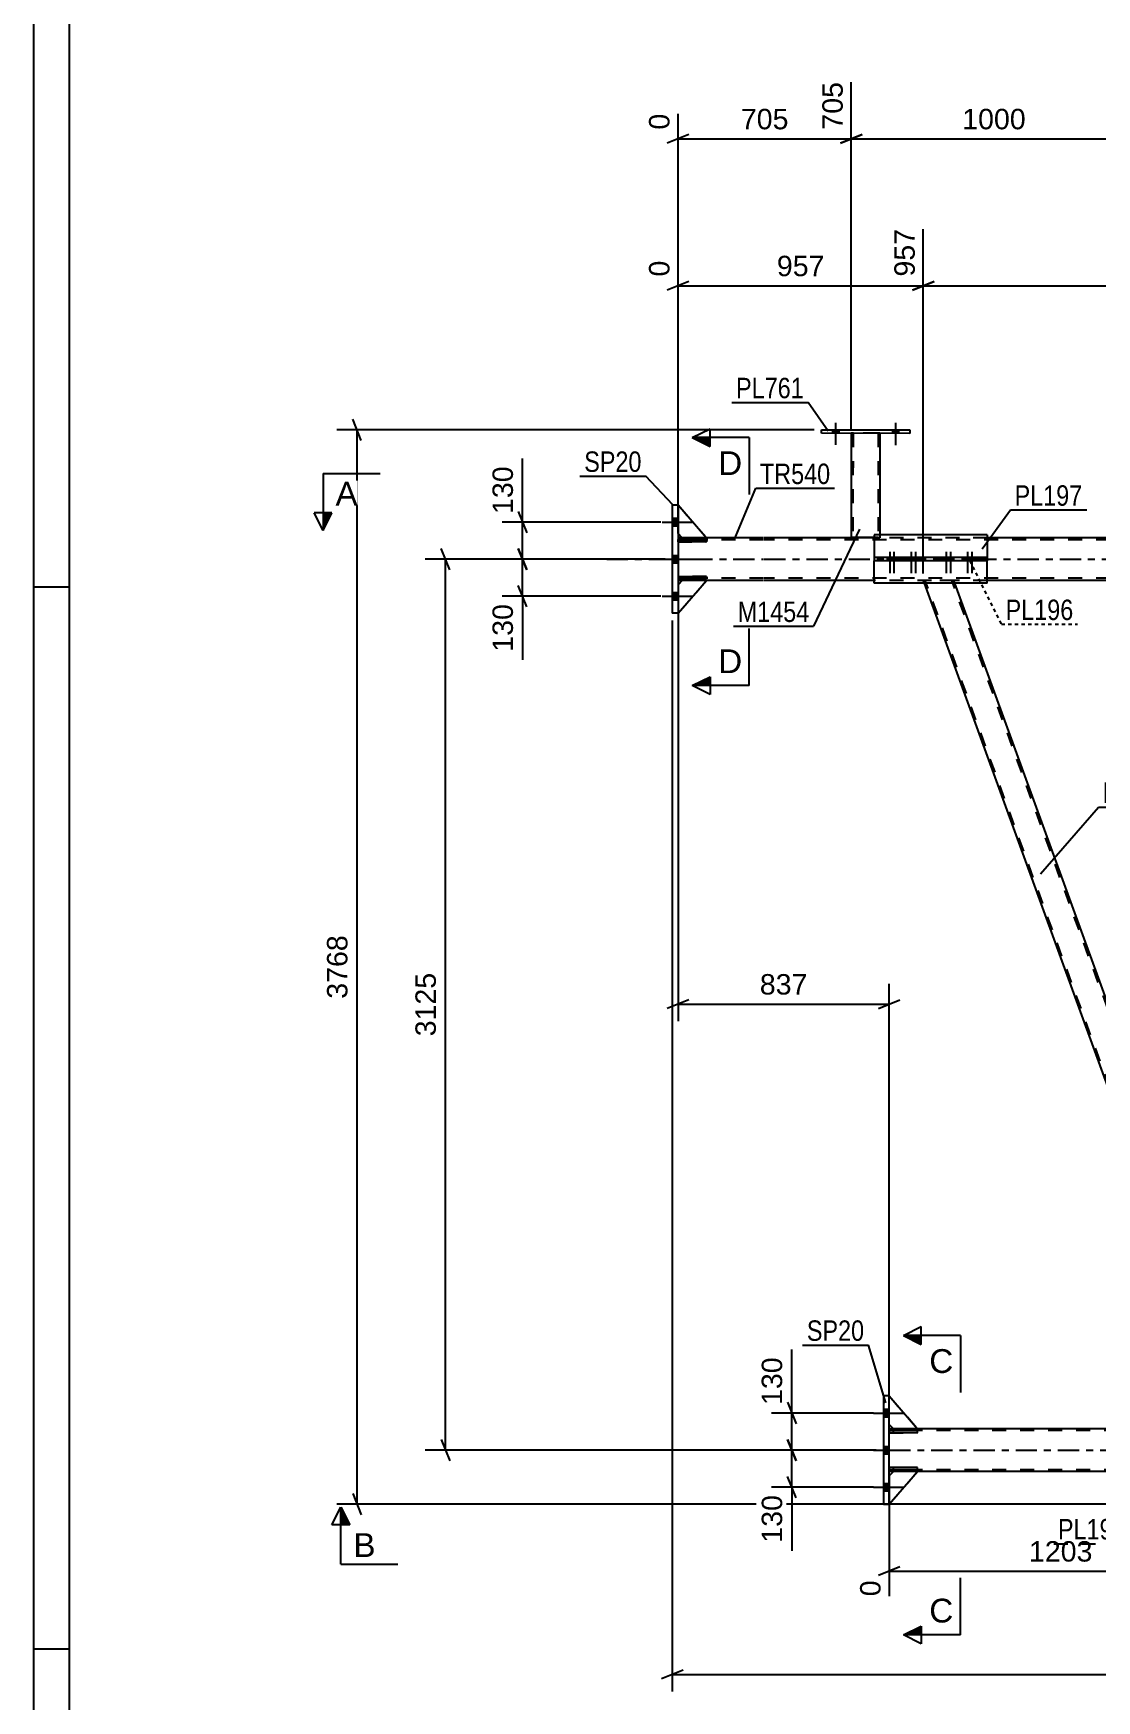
# Model space of a CAD drawing. Header units: millimetres. Extents: x 0 to 1189, y 0 to 841.
# Drawn here: x 0 to 149.1, y 439.8 to 673.7 of the extents above; entities that cross this region are included whole.
import ezdxf

# ---------------------------------------------------------------- set-up
doc = ezdxf.new("R2010")
doc.units = ezdxf.units.MM
for name, pattern in [('DXK_LINE_DOT2', [3.9198, 1.9599, -1.9599]), ('DXK_LINE_DOT3', [5.9187, 2.979, -0.9799, 0.9799, -0.9799]), ('DXK_LINE_DOT4', [0.9408, 0.4704, -0.4704])]:
    doc.linetypes.add(name, pattern=pattern)
doc.styles.add('Arial', font='ARIAL.TTF', dxfattribs={"height": 0.2})
doc.styles.add('Arial Narrow', font='ARIALN.TTF', dxfattribs={"height": 0.2})

# ---------------------------------------------------------------- blocks, each defined once
blk = doc.blocks.new('Unknown-203773696-1113')
at = {"color": 5, "linetype": 'Continuous'}
for p, q in [((0, 841), (0, 0)), ((5, 836), (5, 5)), ((5, 596), (0, 596)), ((5, 447), (0, 447))]:
    blk.add_line(p, q, dxfattribs=at)
blk = doc.blocks.new('Bolt-203773696-5975 - 5323')
at = {"linetype": 'Continuous'}
for points in [[(112.06, 617.58), (112.94, 617.58), (112.94, 618.06), (112.06, 618.06)], [(120.46, 617.57), (121.34, 617.57), (121.34, 618.05), (120.46, 618.05)]]:
    blk.add_hatch(color=1, dxfattribs=at).paths.add_polyline_path(points)
at = {"color": 1, "linetype": 'Continuous'}
for p, q in [((112.06, 618.06), (112.06, 617.58)), ((112.5, 619.06), (112.5, 615.94)), ((112.94, 618.06), (112.94, 617.58)), ((120.46, 618.05), (120.46, 617.57)), ((120.9, 619.05), (120.9, 615.93)), ((121.34, 618.05), (121.34, 617.57))]:
    blk.add_line(p, q, dxfattribs=at)
blk = doc.blocks.new('Part-203773696-5669 - 5323')
at = {"color": 2, "linetype": 'Continuous'}
for p, q in [((90.4, 602.37), (90.4, 602.69)), ((90.4, 602.69), (94.4, 602.69)), ((94.4, 602.37), (90.4, 602.37)), ((94.4, 602.69), (94.4, 602.37))]:
    blk.add_line(p, q, dxfattribs=at)
at = {"color": 7, "linetype": 'DXK_LINE_DOT2'}
blk.add_line((91, 602.37), (91, 602.69), dxfattribs=at)
blk = doc.blocks.new('Part-203773696-5670 - 5323')
at = {"color": 2, "linetype": 'Continuous'}
for p, q in [((90.4, 597.49), (94.4, 597.49)), ((90.4, 597.49), (90.4, 597.17)), ((94.4, 597.17), (90.4, 597.17)), ((94.4, 597.49), (94.4, 597.17))]:
    blk.add_line(p, q, dxfattribs=at)
at = {"color": 7, "linetype": 'DXK_LINE_DOT2'}
blk.add_line((91, 597.17), (91, 597.49), dxfattribs=at)
blk = doc.blocks.new('Part-203773696-5720 - 5323')
at = {"color": 2, "linetype": 'Continuous'}
for p, q in [((120, 482.53), (124, 477.93)), ((120.6, 477.93), (120, 478.53)), ((124, 477.93), (120.6, 477.93))]:
    blk.add_line(p, q, dxfattribs=at)
at = {"color": 7, "linetype": 'DXK_LINE_DOT2'}
blk.add_line((120, 478.53), (120, 482.53), dxfattribs=at)
blk = doc.blocks.new('Part-203773696-5915 - 5323')
at = {"color": 2, "linetype": 'Continuous'}
for p, q in [((133.77, 603.33), (117.91, 603.33)), ((117.91, 603.33), (117.91, 600.17)), ((133.77, 603.33), (133.77, 600.17)), ((117.91, 596.53), (117.91, 599.69)), ((133.77, 596.53), (133.77, 599.69)), ((133.77, 596.53), (117.91, 596.53))]:
    blk.add_line(p, q, dxfattribs=at)
at = {"color": 7, "linetype": 'DXK_LINE_DOT2'}
for p, q in [((117.91, 600.17), (117.91, 599.69)), ((133.77, 600.17), (133.77, 599.69))]:
    blk.add_line(p, q, dxfattribs=at)
blk = doc.blocks.new('Bolt-203773696-5804 - 5323')
at = {"linetype": 'Continuous'}
for points in [[(128.34, 600.17), (127.62, 600.17), (127.62, 599.69), (128.34, 599.69)], [(128.95, 600.17), (128.23, 600.17), (128.23, 599.69), (128.95, 599.69)], [(131.36, 600.17), (130.64, 600.17), (130.64, 599.69), (131.36, 599.69)], [(131.96, 600.17), (131.24, 600.17), (131.24, 599.69), (131.96, 599.69)]]:
    blk.add_hatch(color=1, dxfattribs=at).paths.add_polyline_path(points)
at = {"color": 1, "linetype": 'Continuous'}
for p, q in [((127.62, 600.17), (127.62, 599.69)), ((127.98, 600.97), (127.98, 597.97)), ((128.23, 600.17), (128.23, 599.69)), ((128.34, 600.17), (128.34, 599.69)), ((128.59, 600.97), (128.59, 597.97)), ((128.95, 600.17), (128.95, 599.69)), ((130.64, 600.17), (130.64, 599.69)), ((131, 600.97), (131, 597.97)), ((131.24, 600.17), (131.24, 599.69)), ((131.36, 600.17), (131.36, 599.69)), ((131.6, 600.97), (131.6, 597.97)), ((131.96, 600.17), (131.96, 599.69))]:
    blk.add_line(p, q, dxfattribs=at)
blk = doc.blocks.new('Part-203773696-5416 - 5323')
at = {"color": 2, "linetype": 'Continuous'}
for p, q in [((114.7, 617.57), (114.69, 602.94)), ((118.7, 617.57), (118.69, 603.33)), ((114.73, 602.94), (114.69, 602.94)), ((114.83, 602.94), (114.73, 602.94)), ((114.99, 602.94), (114.83, 602.94)), ((117.91, 602.94), (114.99, 602.94))]:
    blk.add_line(p, q, dxfattribs=at)
at = {"color": 7, "linetype": 'DXK_LINE_DOT2'}
for p, q in [((114.7, 617.58), (114.7, 617.58)), ((114.7, 617.58), (114.7, 617.57)), ((114.7, 617.57), (114.7, 617.58)), ((114.73, 617.58), (114.7, 617.58)), ((114.7, 617.58), (114.73, 617.58)), ((114.84, 617.58), (114.73, 617.58)), ((114.73, 617.58), (114.84, 617.58)), ((114.99, 617.58), (114.84, 617.58)), ((114.84, 617.58), (114.99, 617.58)), ((114.94, 617.58), (114.93, 602.94)), ((114.94, 617.58), (114.94, 617.58)), ((114.96, 617.58), (114.94, 617.58)), ((114.94, 617.58), (114.96, 617.58)), ((115.01, 617.58), (114.96, 617.58)), ((114.96, 617.58), (115.01, 617.58)), ((118.4, 617.58), (114.99, 617.58)), ((118.4, 617.58), (114.99, 617.58)), ((118.31, 617.58), (115.01, 617.58)), ((115.01, 617.58), (115.09, 617.58)), ((118.39, 617.58), (115.09, 617.58)), ((118.39, 617.58), (118.31, 617.58)), ((118.44, 617.58), (118.39, 617.58)), ((118.39, 617.58), (118.44, 617.58)), ((118.4, 617.58), (118.56, 617.58)), ((118.56, 617.58), (118.4, 617.58)), ((118.46, 617.58), (118.44, 617.58)), ((118.44, 617.58), (118.46, 617.58)), ((118.46, 617.58), (118.45, 602.93)), ((118.46, 617.58), (118.46, 617.58)), ((118.56, 617.58), (118.66, 617.58)), ((118.66, 617.58), (118.56, 617.58)), ((118.66, 617.58), (118.7, 617.58)), ((118.7, 617.58), (118.66, 617.58)), ((118.7, 617.58), (118.7, 617.58)), ((118.7, 617.58), (118.7, 617.57)), ((118.7, 617.57), (118.7, 617.58)), ((114.69, 602.94), (114.73, 602.94)), ((114.73, 602.94), (114.83, 602.94)), ((114.83, 602.94), (114.99, 602.94)), ((114.93, 602.94), (114.95, 602.94)), ((114.93, 602.94), (114.95, 602.94)), ((118.3, 602.94), (114.95, 602.94)), ((114.95, 602.94), (114.99, 602.94)), ((118.4, 602.94), (114.99, 602.94)), ((114.99, 602.94), (115, 602.94)), ((115, 602.94), (115.08, 602.94)), ((118.38, 602.93), (115.08, 602.94)), ((118.4, 602.93), (117.91, 602.94)), ((118.38, 602.94), (118.3, 602.94)), ((118.43, 602.94), (118.38, 602.94)), ((118.38, 602.93), (118.43, 602.93)), ((118.4, 602.94), (118.55, 602.94)), ((118.55, 602.93), (118.4, 602.93)), ((118.45, 602.94), (118.43, 602.94)), ((118.43, 602.93), (118.45, 602.93)), ((118.55, 602.94), (118.66, 602.94)), ((118.66, 602.93), (118.55, 602.93)), ((118.66, 602.94), (118.69, 602.94)), ((118.69, 602.93), (118.66, 602.93)), ((118.69, 603.33), (118.69, 602.93))]:
    blk.add_line(p, q, dxfattribs=at)
blk = doc.blocks.new('Bolt-203773696-5443 - 5323')
at = {"linetype": 'Continuous'}
for points in [[(90.4, 604.61), (90.4, 605.65), (89.6, 605.65), (89.6, 604.61)], [(90.4, 604.61), (90.4, 605.65), (89.6, 605.65), (89.6, 604.61)], [(90.4, 604.61), (90.4, 605.65), (89.6, 605.65), (89.6, 604.61)], [(90.4, 599.41), (90.4, 600.45), (89.6, 600.45), (89.6, 599.41)], [(90.4, 599.41), (90.4, 600.45), (89.6, 600.45), (89.6, 599.41)], [(90.4, 594.21), (90.4, 595.25), (89.6, 595.25), (89.6, 594.21)], [(90.4, 594.21), (90.4, 595.25), (89.6, 595.25), (89.6, 594.21)], [(90.4, 594.21), (90.4, 595.25), (89.6, 595.25), (89.6, 594.21)]]:
    blk.add_hatch(color=1, dxfattribs=at).paths.add_polyline_path(points)
at = {"color": 1, "linetype": 'Continuous'}
for p, q in [((88.2, 605.13), (92.4, 605.13)), ((88.2, 605.13), (92.4, 605.13)), ((88.2, 605.13), (92.4, 605.13)), ((89.6, 605.65), (90.4, 605.65)), ((89.6, 605.65), (90.4, 605.65)), ((89.6, 605.65), (90.4, 605.65)), ((89.6, 604.61), (90.4, 604.61)), ((89.6, 604.61), (90.4, 604.61)), ((89.6, 604.61), (90.4, 604.61)), ((88.2, 599.93), (92.4, 599.93)), ((88.2, 599.93), (92.4, 599.93)), ((89.6, 600.45), (90.4, 600.45)), ((89.6, 600.45), (90.4, 600.45)), ((89.6, 599.41), (90.4, 599.41)), ((89.6, 599.41), (90.4, 599.41)), ((88.2, 594.73), (92.4, 594.73)), ((88.2, 594.73), (92.4, 594.73)), ((88.2, 594.73), (92.4, 594.73)), ((89.6, 595.25), (90.4, 595.25)), ((89.6, 595.25), (90.4, 595.25)), ((89.6, 595.25), (90.4, 595.25)), ((89.6, 594.21), (90.4, 594.21)), ((89.6, 594.21), (90.4, 594.21)), ((89.6, 594.21), (90.4, 594.21))]:
    blk.add_line(p, q, dxfattribs=at)
blk = doc.blocks.new('Part-203773696-5463 - 5323')
at = {"color": 2, "linetype": 'Continuous'}
for p, q in [((120.6, 477.93), (120, 477.93)), ((163.41, 477.93), (124, 477.93)), ((120.6, 471.93), (120, 471.93)), ((163.41, 471.93), (124, 471.93))]:
    blk.add_line(p, q, dxfattribs=at)
at = {"color": 7, "linetype": 'DXK_LINE_DOT2'}
for p, q in [((120, 471.93), (120, 477.93)), ((783.2, 477.7), (120, 477.69)), ((124, 477.93), (120.6, 477.93)), ((783.2, 472.18), (120, 472.17)), ((124, 471.93), (120.6, 471.93))]:
    blk.add_line(p, q, dxfattribs=at)
at = {"color": 7, "linetype": 'DXK_LINE_DOT3'}
blk.add_line((120, 474.93), (783.2, 474.94), dxfattribs=at)
blk = doc.blocks.new('Part-203773696-5468 - 5323')
at = {"color": 2, "linetype": 'Continuous'}
for p, q in [((91, 602.93), (90.4, 602.93)), ((102.4, 602.93), (94.4, 602.93)), ((117.91, 602.93), (102.5, 602.93)), ((203.05, 602.93), (133.77, 602.93)), ((91, 596.93), (90.4, 596.93)), ((102.4, 596.93), (94.4, 596.93)), ((117.91, 596.93), (102.5, 596.93)), ((203.05, 596.93), (133.77, 596.93))]:
    blk.add_line(p, q, dxfattribs=at)
at = {"color": 7, "linetype": 'DXK_LINE_DOT2'}
for p, q in [((90.4, 602.93), (90.4, 596.93)), ((102.4, 602.61), (90.4, 602.61)), ((94.4, 602.93), (91, 602.93)), ((762.47, 602.61), (102.5, 602.61)), ((133.77, 602.93), (117.91, 602.93)), ((102.4, 597.25), (90.4, 597.25)), ((94.4, 596.93), (91, 596.93)), ((762.47, 597.25), (102.5, 597.25)), ((133.77, 596.93), (117.91, 596.93))]:
    blk.add_line(p, q, dxfattribs=at)
at = {"color": 7, "linetype": 'DXK_LINE_DOT3'}
for p, q in [((80.4, 599.93), (102.4, 599.93)), ((102.5, 599.93), (772.47, 599.93))]:
    blk.add_line(p, q, dxfattribs=at)
blk = doc.blocks.new('Part-203773696-5473 - 5323')
at = {"color": 2, "linetype": 'Continuous'}
for p, q in [((110.5, 617.58), (110.5, 618.06)), ((110.5, 618.06), (122.9, 618.05)), ((122.9, 617.57), (110.5, 617.58)), ((122.9, 618.05), (122.9, 617.57))]:
    blk.add_line(p, q, dxfattribs=at)
blk = doc.blocks.new('Part-203773696-5691 - 5323')
at = {"color": 2, "linetype": 'Continuous'}
for p, q in [((124, 477.69), (120, 477.69)), ((120, 477.69), (120, 477.37)), ((124, 477.37), (120, 477.37)), ((124, 477.45), (124, 477.69)), ((124, 477.37), (124, 477.45))]:
    blk.add_line(p, q, dxfattribs=at)
at = {"color": 7, "linetype": 'DXK_LINE_DOT2'}
for p, q in [((120.6, 477.37), (120.6, 477.69)), ((124, 477.45), (124, 477.45))]:
    blk.add_line(p, q, dxfattribs=at)
blk = doc.blocks.new('Part-203773696-5671 - 5323')
at = {"color": 7, "linetype": 'DXK_LINE_DOT2'}
for p, q in [((94.4, 602.69), (90.4, 602.69)), ((90.4, 602.69), (90.4, 602.37)), ((90.4, 602.37), (94.4, 602.37)), ((91, 602.69), (91, 602.37)), ((94.4, 602.37), (94.4, 602.69))]:
    blk.add_line(p, q, dxfattribs=at)
blk = doc.blocks.new('Part-203773696-5693 - 5323')
at = {"color": 7, "linetype": 'DXK_LINE_DOT2'}
for p, q in [((124, 477.69), (120, 477.69)), ((120, 477.69), (120, 477.37)), ((120, 477.37), (124, 477.37)), ((120.6, 477.37), (120.6, 477.69)), ((124, 477.37), (124, 477.69))]:
    blk.add_line(p, q, dxfattribs=at)
blk = doc.blocks.new('Part-203773696-5672 - 5323')
at = {"color": 7, "linetype": 'DXK_LINE_DOT2'}
for p, q in [((94.4, 597.49), (90.4, 597.49)), ((90.4, 597.49), (90.4, 597.17)), ((90.4, 597.17), (94.4, 597.17)), ((91, 597.17), (91, 597.49)), ((94.4, 597.17), (94.4, 597.49))]:
    blk.add_line(p, q, dxfattribs=at)
blk = doc.blocks.new('Part-203773696-5684 - 5323')
at = {"color": 7, "linetype": 'DXK_LINE_DOT2'}
for p, q in [((120.6, 471.93), (120, 471.33)), ((120, 467.33), (124, 471.93)), ((120, 471.33), (120, 467.33)), ((124, 471.93), (120.6, 471.93))]:
    blk.add_line(p, q, dxfattribs=at)
blk = doc.blocks.new('Part-203773696-5686 - 5323')
at = {"color": 7, "linetype": 'DXK_LINE_DOT2'}
for p, q in [((120, 478.53), (120, 482.53)), ((120, 482.53), (124, 477.93)), ((120.6, 477.93), (120, 478.53)), ((124, 477.93), (120.6, 477.93))]:
    blk.add_line(p, q, dxfattribs=at)
blk = doc.blocks.new('Part-203773696-5690 - 5323')
at = {"color": 2, "linetype": 'Continuous'}
for p, q in [((124, 472.49), (120, 472.49)), ((120, 472.49), (120, 472.17)), ((124, 472.17), (120, 472.17)), ((124, 472.41), (124, 472.49)), ((124, 472.17), (124, 472.41))]:
    blk.add_line(p, q, dxfattribs=at)
at = {"color": 7, "linetype": 'DXK_LINE_DOT2'}
for p, q in [((120.6, 472.17), (120.6, 472.49)), ((124, 472.41), (124, 472.41))]:
    blk.add_line(p, q, dxfattribs=at)
blk = doc.blocks.new('Part-203773696-5692 - 5323')
at = {"color": 7, "linetype": 'DXK_LINE_DOT2'}
for p, q in [((124, 472.49), (120, 472.49)), ((120, 472.49), (120, 472.17)), ((120, 472.17), (124, 472.17)), ((120.6, 472.17), (120.6, 472.49)), ((124, 472.17), (124, 472.49))]:
    blk.add_line(p, q, dxfattribs=at)
blk = doc.blocks.new('Part-203773696-5718 - 5323')
at = {"color": 2, "linetype": 'Continuous'}
for p, q in [((120.6, 471.93), (120, 471.33)), ((120, 467.33), (124, 471.93)), ((124, 471.93), (120.6, 471.93))]:
    blk.add_line(p, q, dxfattribs=at)
at = {"color": 7, "linetype": 'DXK_LINE_DOT2'}
blk.add_line((120, 471.33), (120, 467.33), dxfattribs=at)
blk = doc.blocks.new('Part-203773696-5753 - 5323')
at = {"color": 7, "linetype": 'DXK_LINE_DOT2'}
for p, q in [((129.06, 596.93), (124.8, 596.93)), ((124.95, 596.53), (124.8, 596.93)), ((168.37, 477.93), (125.06, 596.93)), ((172.12, 477.93), (128.8, 596.93)), ((129.2, 596.53), (129.06, 596.93)), ((172.37, 477.93), (171.2, 481.14)), ((168.11, 477.93), (167.97, 478.33)), ((172.37, 477.93), (168.11, 477.93))]:
    blk.add_line(p, q, dxfattribs=at)
at = {"color": 2, "linetype": 'Continuous'}
for p, q in [((167.97, 478.33), (124.95, 596.53)), ((171.2, 481.14), (129.2, 596.53))]:
    blk.add_line(p, q, dxfattribs=at)
blk = doc.blocks.new('Bolt-203773696-5805 - 5323')
at = {"linetype": 'Continuous'}
for points in [[(120.44, 600.17), (119.72, 600.17), (119.72, 599.69), (120.44, 599.69)], [(121.04, 600.17), (120.32, 600.17), (120.32, 599.69), (121.04, 599.69)], [(123.45, 600.17), (122.73, 600.17), (122.73, 599.69), (123.45, 599.69)], [(124.05, 600.17), (123.33, 600.17), (123.33, 599.69), (124.05, 599.69)]]:
    blk.add_hatch(color=1, dxfattribs=at).paths.add_polyline_path(points)
at = {"color": 1, "linetype": 'Continuous'}
for p, q in [((119.72, 600.17), (119.72, 599.69)), ((120.08, 600.97), (120.08, 597.97)), ((120.32, 600.17), (120.32, 599.69)), ((120.44, 600.17), (120.44, 599.69)), ((120.68, 600.97), (120.68, 597.97)), ((121.04, 600.17), (121.04, 599.69)), ((122.73, 600.17), (122.73, 599.69)), ((123.09, 600.97), (123.09, 597.97)), ((123.33, 600.17), (123.33, 599.69)), ((123.45, 600.17), (123.45, 599.69)), ((123.69, 600.97), (123.69, 597.97)), ((124.05, 600.17), (124.05, 599.69))]:
    blk.add_line(p, q, dxfattribs=at)
blk = doc.blocks.new('Part-203773696-5920 - 5323')
at = {"color": 2, "linetype": 'Continuous'}
for p, q in [((133.77, 600.17), (117.91, 600.17)), ((117.91, 600.17), (117.91, 599.69)), ((124.32, 599.69), (117.91, 599.69)), ((124.32, 600.17), (124.32, 599.69)), ((133.77, 599.69), (124.32, 599.69)), ((127.36, 599.69), (127.36, 600.17)), ((133.77, 599.69), (133.77, 600.17))]:
    blk.add_line(p, q, dxfattribs=at)
blk = doc.blocks.new('Part-203773696-5813 - 5323')
at = {"color": 2, "linetype": 'Continuous'}
for p, q in [((91, 596.93), (90.4, 596.33)), ((90.4, 592.33), (94.4, 596.93)), ((94.4, 596.93), (91, 596.93))]:
    blk.add_line(p, q, dxfattribs=at)
at = {"color": 7, "linetype": 'DXK_LINE_DOT2'}
blk.add_line((90.4, 596.33), (90.4, 592.33), dxfattribs=at)
blk = doc.blocks.new('Part-203773696-5814 - 5323')
at = {"color": 7, "linetype": 'DXK_LINE_DOT2'}
for p, q in [((91, 596.93), (90.4, 596.33)), ((90.4, 592.33), (94.4, 596.93)), ((94.4, 596.93), (91, 596.93)), ((90.4, 596.33), (90.4, 592.33))]:
    blk.add_line(p, q, dxfattribs=at)
blk = doc.blocks.new('Part-203773696-5815 - 5323')
at = {"color": 2, "linetype": 'Continuous'}
for p, q in [((90.4, 607.53), (94.4, 602.93)), ((91, 602.93), (90.4, 603.53)), ((94.4, 602.93), (91, 602.93))]:
    blk.add_line(p, q, dxfattribs=at)
at = {"color": 7, "linetype": 'DXK_LINE_DOT2'}
blk.add_line((90.4, 603.53), (90.4, 607.53), dxfattribs=at)
blk = doc.blocks.new('Part-203773696-5816 - 5323')
at = {"color": 7, "linetype": 'DXK_LINE_DOT2'}
for p, q in [((90.4, 603.53), (90.4, 607.53)), ((90.4, 607.53), (94.4, 602.93)), ((91, 602.93), (90.4, 603.53)), ((94.4, 602.93), (91, 602.93))]:
    blk.add_line(p, q, dxfattribs=at)
blk = doc.blocks.new('Part-203773696-5832 - 5323')
at = {"color": 2, "linetype": 'Continuous'}
for p, q in [((120, 482.53), (119.2, 482.53)), ((119.2, 482.53), (119.2, 467.33)), ((120, 467.33), (120, 482.53)), ((119.2, 467.33), (120, 467.33))]:
    blk.add_line(p, q, dxfattribs=at)
blk = doc.blocks.new('Part-203773696-5865 - 5323')
at = {"color": 2, "linetype": 'Continuous'}
for p, q in [((89.6, 607.53), (90.4, 607.53)), ((89.6, 607.53), (89.6, 592.33)), ((90.4, 607.53), (90.4, 592.33)), ((90.4, 592.33), (89.6, 592.33))]:
    blk.add_line(p, q, dxfattribs=at)
blk = doc.blocks.new('Bolt-203773696-5937 - 5323')
at = {"linetype": 'Continuous'}
for points in [[(112.06, 617.58), (112.94, 617.58), (112.94, 618.06), (112.06, 618.06)], [(120.46, 617.57), (121.34, 617.57), (121.34, 618.05), (120.46, 618.05)]]:
    blk.add_hatch(color=1, dxfattribs=at).paths.add_polyline_path(points)
at = {"color": 1, "linetype": 'Continuous'}
for p, q in [((112.06, 618.06), (112.06, 617.58)), ((112.5, 619.06), (112.5, 615.94)), ((112.94, 618.06), (112.94, 617.58)), ((120.46, 618.05), (120.46, 617.57)), ((120.9, 619.05), (120.9, 615.93)), ((121.34, 618.05), (121.34, 617.57))]:
    blk.add_line(p, q, dxfattribs=at)
blk = doc.blocks.new('Bolt-203773696-5998 - 5323')
at = {"linetype": 'Continuous'}
for points in [[(120, 479.61), (120, 480.65), (119.2, 480.65), (119.2, 479.61)], [(120, 479.61), (120, 480.65), (119.2, 480.65), (119.2, 479.61)], [(120, 479.61), (120, 480.65), (119.2, 480.65), (119.2, 479.61)], [(120, 474.41), (120, 475.45), (119.2, 475.45), (119.2, 474.41)], [(120, 474.41), (120, 475.45), (119.2, 475.45), (119.2, 474.41)], [(120, 469.21), (120, 470.25), (119.2, 470.25), (119.2, 469.21)], [(120, 469.21), (120, 470.25), (119.2, 470.25), (119.2, 469.21)], [(120, 469.21), (120, 470.25), (119.2, 470.25), (119.2, 469.21)]]:
    blk.add_hatch(color=1, dxfattribs=at).paths.add_polyline_path(points)
at = {"color": 1, "linetype": 'Continuous'}
for p, q in [((117.8, 480.13), (122, 480.13)), ((117.8, 480.13), (122, 480.13)), ((117.8, 480.13), (122, 480.13)), ((119.2, 480.65), (120, 480.65)), ((119.2, 480.65), (120, 480.65)), ((119.2, 480.65), (120, 480.65)), ((119.2, 479.61), (120, 479.61)), ((119.2, 479.61), (120, 479.61)), ((119.2, 479.61), (120, 479.61)), ((117.8, 474.93), (122, 474.93)), ((117.8, 474.93), (122, 474.93)), ((119.2, 475.45), (120, 475.45)), ((119.2, 475.45), (120, 475.45)), ((119.2, 474.41), (120, 474.41)), ((119.2, 474.41), (120, 474.41)), ((119.2, 470.25), (120, 470.25)), ((119.2, 470.25), (120, 470.25)), ((119.2, 470.25), (120, 470.25)), ((117.8, 469.73), (122, 469.73)), ((117.8, 469.73), (122, 469.73)), ((117.8, 469.73), (122, 469.73)), ((119.2, 469.21), (120, 469.21)), ((119.2, 469.21), (120, 469.21)), ((119.2, 469.21), (120, 469.21))]:
    blk.add_line(p, q, dxfattribs=at)
blk = doc.blocks.new('StraightDimension-203773696-6707 - 5323')
at = {"color": 7, "linetype": 'Continuous'}
for p, q in [((68, 601.43), (69.2, 598.43)), ((88.6, 599.93), (65.75, 599.93)), ((68.6, 594.73), (68.6, 599.93)), ((87.98, 594.73), (65.75, 594.73)), ((69.2, 593.23), (68, 596.23))]:
    blk.add_line(p, q, dxfattribs=at)
at = {"color": 0}
blk.add_wipeout([(67.85, 594.21), (63.65, 594.21), (63.65, 586.34), (67.85, 586.34)], dxfattribs=at)
at = {"color": 7, "linetype": 'Continuous'}
blk.add_line((68.6, 594.73), (68.6, 585.81), dxfattribs=at)
blk.add_line((68.6, 594.73), (68.6, 585.81), dxfattribs=at)
at = {"color": 3, "style": 'Arial'}
blk.add_text('130', height=2.865, rotation=90.0002, dxfattribs=at).set_placement((67.25, 586.94))
blk = doc.blocks.new('StraightDimension-203773696-6699 - 5323')
at = {"color": 7, "linetype": 'Continuous'}
for p, q in [((68, 606.63), (69.2, 603.63)), ((88, 605.13), (65.75, 605.13)), ((68.6, 599.93), (68.6, 605.13)), ((69.2, 598.43), (68, 601.43)), ((88.6, 599.93), (65.75, 599.93))]:
    blk.add_line(p, q, dxfattribs=at)
at = {"color": 0}
blk.add_wipeout([(67.85, 613.53), (63.65, 613.53), (63.65, 605.66), (67.85, 605.66)], dxfattribs=at)
at = {"color": 7, "linetype": 'Continuous'}
blk.add_line((68.6, 605.13), (68.6, 614.05), dxfattribs=at)
blk.add_line((68.6, 605.13), (68.6, 614.05), dxfattribs=at)
at = {"color": 3, "style": 'Arial'}
blk.add_text('130', height=2.865, rotation=90.0002, dxfattribs=at).set_placement((67.25, 606.26))
blk = doc.blocks.new('StraightDimension-203773696-21491 - 5323')
at = {"color": 7, "linetype": 'Continuous'}
for p, q in [((89.6, 591.33), (89.6, 441.04)), ((91.1, 444.04), (88.1, 442.84)), ((89.6, 443.44), (796.1, 443.44))]:
    blk.add_line(p, q, dxfattribs=at)
blk = doc.blocks.new('StraightDimension-203773696-20335 - 5323')
at = {"color": 7, "linetype": 'Continuous'}
for p, q in [((114.7, 618.17), (114.7, 666.85)), ((90.4, 603.93), (90.4, 662.41)), ((91.9, 659.48), (88.9, 658.28)), ((90.4, 658.88), (114.7, 658.88)), ((113.2, 658.28), (116.2, 659.48))]:
    blk.add_line(p, q, dxfattribs=at)
at = {"color": 0, "linetype": 'Continuous'}
for points in [[(114.1, 667.45), (109.9, 667.45), (109.9, 659.58), (114.1, 659.58)], [(89.8, 663.01), (85.6, 663.01), (85.6, 659.58), (89.8, 659.58)]]:
    blk.add_wipeout(points, dxfattribs=at)
at = {"color": 0}
blk.add_wipeout([(106.48, 659.63), (106.48, 663.83), (98.61, 663.83), (98.61, 659.63)], dxfattribs=at)
at = {"color": 3, "linetype": 'Continuous', "style": 'Arial'}
for s, height, p in [('705', 2.865, (113.5, 660.18)), ('0', 2.87, (89.2, 660.18))]:
    blk.add_text(s, height=height, rotation=90.0002, dxfattribs=at).set_placement(p)
at = {"color": 3, "style": 'Arial'}
blk.add_text('705', height=2.865, dxfattribs=at).set_placement((99.21, 660.23))
blk = doc.blocks.new('StraightDimension-203773696-21482 - 5323')
at = {"color": 7, "linetype": 'Continuous'}
for p, q in [((109.5, 618.06), (42.54, 618.06)), ((45.99, 616.56), (44.79, 619.56)), ((45.39, 467.34), (45.39, 618.06)), ((44.79, 468.84), (45.99, 465.84)), ((247.88, 467.34), (42.54, 467.34))]:
    blk.add_line(p, q, dxfattribs=at)
at = {"color": 0}
blk.add_wipeout([(44.63, 547.74), (40.43, 547.74), (40.43, 537.65), (44.63, 537.65)], dxfattribs=at)
at = {"color": 3, "style": 'Arial'}
blk.add_text('3768', height=2.865, rotation=90.0002, dxfattribs=at).set_placement((44.04, 538.25))
blk = doc.blocks.new('StraightDimension-203773696-6733 - 5323')
at = {"color": 7, "linetype": 'Continuous'}
for p, q in [((58.39, 598.43), (57.19, 601.43)), ((88.6, 599.93), (54.94, 599.93)), ((57.79, 474.93), (57.79, 599.93)), ((118.2, 474.93), (54.94, 474.93)), ((57.19, 476.43), (58.39, 473.43))]:
    blk.add_line(p, q, dxfattribs=at)
at = {"color": 0}
blk.add_wipeout([(57.04, 542.48), (52.84, 542.48), (52.84, 532.38), (57.04, 532.38)], dxfattribs=at)
at = {"color": 3, "style": 'Arial'}
blk.add_text('3125', height=2.865, rotation=90.0002, dxfattribs=at).set_placement((56.44, 532.98))
blk = doc.blocks.new('StraightDimension-203773696-21776 - 5323')
at = {"color": 7, "linetype": 'Continuous'}
for p, q in [((207.92, 597.93), (207.92, 652.96)), ((124.8, 597.93), (124.8, 646.24)), ((126.3, 638.87), (123.3, 637.67)), ((206.42, 637.67), (209.42, 638.87)), ((124.8, 638.27), (207.92, 638.27))]:
    blk.add_line(p, q, dxfattribs=at)
at = {"color": 0, "linetype": 'Continuous'}
blk.add_wipeout([(207.32, 653.56), (203.12, 653.56), (203.12, 643.47), (207.32, 643.47)], dxfattribs=at)
at = {"color": 0}
blk.add_wipeout([(171.41, 639.02), (171.41, 643.22), (161.32, 643.22), (161.32, 639.02)], dxfattribs=at)
at = {"color": 3, "linetype": 'Continuous', "style": 'Arial'}
blk.add_text('3035', height=2.865, rotation=90.0002, dxfattribs=at).set_placement((206.72, 644.07))
at = {"color": 3, "style": 'Arial'}
blk.add_text('2078', height=2.865, dxfattribs=at).set_placement((161.92, 639.62))
blk = doc.blocks.new('StraightDimension-203773696-24929 - 5323')
at = {"color": 7, "linetype": 'Continuous'}
for p, q in [((168.11, 476.93), (168.11, 447.75)), ((120, 470.93), (120, 454.42)), ((121.5, 458.54), (118.5, 457.34)), ((166.61, 457.34), (169.61, 458.54)), ((120, 457.94), (168.11, 457.94))]:
    blk.add_line(p, q, dxfattribs=at)
at = {"color": 0}
blk.add_wipeout([(149.11, 458.69), (149.11, 462.89), (139.01, 462.89), (139.01, 458.69)], dxfattribs=at)
at = {"color": 0, "linetype": 'Continuous'}
for points in [[(119.4, 457.24), (115.2, 457.24), (115.2, 453.82), (119.4, 453.82)], [(167.51, 457.24), (163.31, 457.24), (163.31, 447.15), (167.51, 447.15)]]:
    blk.add_wipeout(points, dxfattribs=at)
at = {"color": 3, "style": 'Arial'}
blk.add_text('1203', height=2.865, dxfattribs=at).set_placement((139.61, 459.29))
at = {"color": 3, "linetype": 'Continuous', "style": 'Arial'}
for s, height, p in [('0', 2.87, (118.8, 454.42)), ('1203', 2.865, (166.91, 447.75))]:
    blk.add_text(s, height=height, rotation=90.0002, dxfattribs=at).set_placement(p)
blk = doc.blocks.new('StraightDimension-203773696-25315 - 5323')
at = {"color": 7, "linetype": 'Continuous'}
for p, q in [((117.83, 474.93), (103.5, 474.93)), ((105.75, 476.43), (106.95, 473.43)), ((106.35, 469.73), (106.35, 474.93)), ((106.95, 468.23), (105.75, 471.23)), ((117.83, 469.73), (103.5, 469.73))]:
    blk.add_line(p, q, dxfattribs=at)
at = {"color": 0}
blk.add_wipeout([(105.6, 469.21), (101.4, 469.21), (101.4, 461.34), (105.6, 461.34)], dxfattribs=at)
at = {"color": 7, "linetype": 'Continuous'}
blk.add_line((106.35, 469.73), (106.35, 460.81), dxfattribs=at)
blk.add_line((106.35, 469.73), (106.35, 460.81), dxfattribs=at)
at = {"color": 3, "style": 'Arial'}
blk.add_text('130', height=2.865, rotation=90.0002, dxfattribs=at).set_placement((105, 461.94))
blk = doc.blocks.new('StraightDimension-203773696-20334 - 5323')
at = {"color": 7, "linetype": 'Continuous'}
for p, q in [((154.7, 617.55), (154.7, 669.08)), ((114.7, 618.17), (114.7, 666.85)), ((116.2, 659.48), (113.2, 658.28)), ((114.7, 658.88), (154.7, 658.88)), ((153.2, 658.28), (156.2, 659.48))]:
    blk.add_line(p, q, dxfattribs=at)
at = {"color": 0, "linetype": 'Continuous'}
blk.add_wipeout([(154.1, 669.68), (149.9, 669.68), (149.9, 659.58), (154.1, 659.58)], dxfattribs=at)
at = {"color": 0}
blk.add_wipeout([(139.74, 659.63), (139.74, 663.83), (129.65, 663.83), (129.65, 659.63)], dxfattribs=at)
at = {"color": 3, "linetype": 'Continuous', "style": 'Arial'}
blk.add_text('1705', height=2.865, rotation=90.0002, dxfattribs=at).set_placement((153.5, 660.18))
at = {"color": 3, "style": 'Arial'}
blk.add_text('1000', height=2.865, dxfattribs=at).set_placement((130.25, 660.23))
blk = doc.blocks.new('StraightDimension-203773696-21503 - 5323')
at = {"color": 7, "linetype": 'Continuous'}
for p, q in [((90.4, 595.93), (90.4, 535.09)), ((120, 478.93), (120, 540.34)), ((91.9, 538.09), (88.9, 536.89)), ((118.5, 536.89), (121.5, 538.09)), ((90.4, 537.49), (120, 537.49))]:
    blk.add_line(p, q, dxfattribs=at)
at = {"color": 0}
blk.add_wipeout([(109.14, 538.24), (109.14, 542.44), (101.27, 542.44), (101.27, 538.24)], dxfattribs=at)
at = {"color": 3, "style": 'Arial'}
blk.add_text('837', height=2.865, dxfattribs=at).set_placement((101.87, 538.84))
blk = doc.blocks.new('StraightDimension-203773696-21777 - 5323')
at = {"color": 7, "linetype": 'Continuous'}
for p, q in [((124.8, 597.93), (124.8, 646.24)), ((90.4, 603.93), (90.4, 641.79)), ((91.9, 638.87), (88.9, 637.67)), ((123.3, 637.67), (126.3, 638.87)), ((90.4, 638.27), (124.8, 638.27))]:
    blk.add_line(p, q, dxfattribs=at)
at = {"color": 0, "linetype": 'Continuous'}
for points in [[(124.2, 646.84), (120, 646.84), (120, 638.97), (124.2, 638.97)], [(89.8, 642.39), (85.6, 642.39), (85.6, 638.97), (89.8, 638.97)]]:
    blk.add_wipeout(points, dxfattribs=at)
at = {"color": 0}
blk.add_wipeout([(111.54, 639.02), (111.54, 643.22), (103.66, 643.22), (103.66, 639.02)], dxfattribs=at)
at = {"color": 3, "linetype": 'Continuous', "style": 'Arial'}
for s, height, p in [('957', 2.865, (123.6, 639.57)), ('0', 2.87, (89.2, 639.57))]:
    blk.add_text(s, height=height, rotation=90.0002, dxfattribs=at).set_placement(p)
at = {"color": 3, "style": 'Arial'}
blk.add_text('957', height=2.865, dxfattribs=at).set_placement((104.26, 639.62))
blk = doc.blocks.new('StraightDimension-203773696-25314 - 5323')
at = {"color": 7, "linetype": 'Continuous'}
for p, q in [((117.83, 480.13), (103.5, 480.13)), ((105.75, 481.63), (106.95, 478.63)), ((106.35, 474.93), (106.35, 480.13)), ((117.83, 474.93), (103.5, 474.93)), ((106.95, 473.43), (105.75, 476.43))]:
    blk.add_line(p, q, dxfattribs=at)
at = {"color": 0}
blk.add_wipeout([(105.6, 488.53), (101.4, 488.53), (101.4, 480.66), (105.6, 480.66)], dxfattribs=at)
at = {"color": 7, "linetype": 'Continuous'}
blk.add_line((106.35, 480.13), (106.35, 489.05), dxfattribs=at)
blk.add_line((106.35, 480.13), (106.35, 489.05), dxfattribs=at)
at = {"color": 3, "style": 'Arial'}
blk.add_text('130', height=2.865, rotation=90.0002, dxfattribs=at).set_placement((105, 481.26))
blk = doc.blocks.new('Mark-203773696-5464 - 5323')
at = {"color": 0}
blk.add_wipeout([(111.76, 610.46), (111.76, 613.46), (101.89, 613.46), (101.89, 610.46)], dxfattribs=at)
blk.add_wipeout([(111.76, 610.46), (111.76, 613.46), (101.89, 613.46), (101.89, 610.46)], dxfattribs=at)
at = {"color": 30, "linetype": 'Continuous'}
for p, q in [((98.28, 602.57), (101.29, 609.86)), ((101.29, 609.86), (112.36, 609.86))]:
    blk.add_line(p, q, dxfattribs=at)
at = {"color": 3, "style": 'Arial Narrow'}
blk.add_text('TR540', height=2.863, dxfattribs=at).set_placement((101.89, 610.46))
blk = doc.blocks.new('SectionMark-203773696-7539 - 5323')
at = {"color": 6, "linetype": 'Continuous'}
for p in [(41.87, 464.43), (43.12, 458.93)]:
    blk.add_line(p, (43.12, 466.93), dxfattribs=at)
at = {"color": 0, "linetype": 'Continuous'}
blk.add_wipeout([(47.98, 459.93), (47.98, 463.43), (44.87, 463.43), (44.87, 459.93)], dxfattribs=at)
at = {"linetype": 'Continuous'}
blk.add_hatch(color=6, dxfattribs=at).paths.add_polyline_path([(44.37, 464.43), (43.12, 464.43), (43.12, 466.93)])
at = {"color": 6, "linetype": 'Continuous'}
for p, q in [((43.12, 466.93), (44.37, 464.43)), ((44.37, 464.43), (41.87, 464.43)), ((43.12, 458.93), (51.12, 458.93))]:
    blk.add_line(p, q, dxfattribs=at)
at = {"color": 3, "linetype": 'Continuous', "style": 'Arial'}
blk.add_text('B', height=3.34, dxfattribs=at).set_placement((44.87, 459.93))
blk = doc.blocks.new('SectionMark-203773696-7543 - 5323')
at = {"color": 6, "linetype": 'Continuous'}
for p, q in [((122, 491), (124.5, 492.25)), ((130, 491), (122, 491)), ((130, 448.99), (122, 448.99)), ((124.5, 447.74), (122, 448.99))]:
    blk.add_line(p, q, dxfattribs=at)
at = {"color": 0, "linetype": 'Continuous'}
for points in [[(129, 485.75), (129, 489.25), (125.63, 489.25), (125.63, 485.75)], [(129, 450.74), (129, 454.24), (125.63, 454.24), (125.63, 450.74)]]:
    blk.add_wipeout(points, dxfattribs=at)
at = {"linetype": 'Continuous'}
for points in [[(124.5, 491), (124.5, 489.75), (122, 491)], [(124.5, 450.24), (124.5, 448.99), (122, 448.99)]]:
    blk.add_hatch(color=6, dxfattribs=at).paths.add_polyline_path(points)
at = {"color": 6, "linetype": 'Continuous'}
for p, q in [((124.5, 489.75), (124.5, 492.25)), ((122, 491), (124.5, 489.75)), ((130, 491), (130, 483)), ((130, 448.99), (130, 456.99)), ((122, 448.99), (124.5, 450.24)), ((124.5, 450.24), (124.5, 447.74))]:
    blk.add_line(p, q, dxfattribs=at)
at = {"color": 3, "linetype": 'Continuous', "style": 'Arial'}
for p in [(125.63, 485.75), (125.63, 450.74)]:
    blk.add_text('C', height=3.34, dxfattribs=at).set_placement(p)
blk = doc.blocks.new('SectionMark-203773696-25939 - 5323')
at = {"color": 6, "linetype": 'Continuous'}
for p, q in [((92.4, 616.97), (94.9, 618.22)), ((100.4, 616.97), (92.4, 616.97)), ((100.4, 582.18), (92.4, 582.18)), ((94.9, 580.93), (92.4, 582.18))]:
    blk.add_line(p, q, dxfattribs=at)
at = {"color": 0, "linetype": 'Continuous'}
for points in [[(99.4, 611.72), (99.4, 615.22), (96.03, 615.22), (96.03, 611.72)], [(99.4, 583.93), (99.4, 587.43), (96.03, 587.43), (96.03, 583.93)]]:
    blk.add_wipeout(points, dxfattribs=at)
at = {"linetype": 'Continuous'}
for points in [[(94.9, 616.97), (94.9, 615.72), (92.4, 616.97)], [(94.9, 583.43), (94.9, 582.18), (92.4, 582.18)]]:
    blk.add_hatch(color=6, dxfattribs=at).paths.add_polyline_path(points)
at = {"color": 6, "linetype": 'Continuous'}
for p, q in [((94.9, 615.72), (94.9, 618.22)), ((92.4, 616.97), (94.9, 615.72)), ((100.4, 616.97), (100.4, 608.97)), ((100.4, 582.18), (100.4, 590.18)), ((92.4, 582.18), (94.9, 583.43)), ((94.9, 583.43), (94.9, 580.93))]:
    blk.add_line(p, q, dxfattribs=at)
at = {"color": 3, "linetype": 'Continuous', "style": 'Arial'}
for p in [(96.03, 611.72), (96.03, 583.93)]:
    blk.add_text('D', height=3.34, dxfattribs=at).set_placement(p)
blk = doc.blocks.new('Mark-203773696-5412 - 5323')
at = {"color": 0}
blk.add_wipeout([(108.82, 591.11), (108.82, 594.11), (98.77, 594.11), (98.77, 591.11)], dxfattribs=at)
blk.add_wipeout([(108.82, 591.11), (108.82, 594.11), (98.77, 594.11), (98.77, 591.11)], dxfattribs=at)
at = {"color": 30, "linetype": 'Continuous'}
for p in [(115.85, 604.11), (98.17, 590.51)]:
    blk.add_line(p, (109.42, 590.51), dxfattribs=at)
at = {"color": 3, "style": 'Arial Narrow'}
blk.add_text('M1454', height=2.863, dxfattribs=at).set_placement((98.77, 591.11))
blk = doc.blocks.new('Mark-203773696-5469 - 5323')
at = {"color": 0}
blk.add_wipeout([(108.04, 622.5), (108.04, 625.5), (98.54, 625.5), (98.54, 622.5)], dxfattribs=at)
blk.add_wipeout([(108.04, 622.5), (108.04, 625.5), (98.54, 625.5), (98.54, 622.5)], dxfattribs=at)
at = {"color": 30, "linetype": 'Continuous'}
for p in [(97.94, 621.9), (111.45, 617.86)]:
    blk.add_line(p, (108.64, 621.9), dxfattribs=at)
at = {"color": 3, "style": 'Arial Narrow'}
blk.add_text('PL761', height=2.863, dxfattribs=at).set_placement((98.54, 622.5))
blk = doc.blocks.new('Mark-203773696-5573 - 5323')
at = {"color": 0}
blk.add_wipeout([(153.19, 462.4), (153.19, 465.4), (143.68, 465.4), (143.68, 462.4)], dxfattribs=at)
blk.add_wipeout([(153.19, 462.4), (153.19, 465.4), (143.68, 465.4), (143.68, 462.4)], dxfattribs=at)
at = {"color": 30, "linetype": 'DXK_LINE_DOT2'}
for p in [(165.18, 474.69), (143.08, 461.8)]:
    blk.add_line(p, (153.79, 461.8), dxfattribs=at)
at = {"color": 3, "style": 'Arial Narrow'}
blk.add_text('PL196', height=2.863, dxfattribs=at).set_placement((143.68, 462.4))
blk = doc.blocks.new('Mark-203773696-5749 - 5323')
at = {"color": 0}
blk.add_wipeout([(158.19, 565.73), (158.19, 568.73), (149.96, 568.73), (149.96, 565.73)], dxfattribs=at)
blk.add_wipeout([(158.19, 565.73), (158.19, 568.73), (149.96, 568.73), (149.96, 565.73)], dxfattribs=at)
at = {"color": 30, "linetype": 'Continuous'}
for p, q in [((141.21, 555.77), (149.36, 565.13)), ((149.36, 565.13), (158.79, 565.13))]:
    blk.add_line(p, q, dxfattribs=at)
at = {"color": 3, "style": 'Arial Narrow'}
blk.add_text('M248', height=2.863, dxfattribs=at).set_placement((149.96, 565.73))
blk = doc.blocks.new('Mark-203773696-5828 - 5323')
at = {"color": 0}
blk.add_wipeout([(116.51, 490.26), (116.51, 493.26), (108.47, 493.26), (108.47, 490.26)], dxfattribs=at)
blk.add_wipeout([(116.51, 490.26), (116.51, 493.26), (108.47, 493.26), (108.47, 490.26)], dxfattribs=at)
at = {"color": 30, "linetype": 'Continuous'}
for p in [(107.87, 489.66), (119.53, 481.57)]:
    blk.add_line(p, (117.11, 489.66), dxfattribs=at)
at = {"color": 3, "style": 'Arial Narrow'}
blk.add_text('SP20', height=2.863, dxfattribs=at).set_placement((108.47, 490.26))
blk = doc.blocks.new('SectionMark-203773696-7537 - 5323')
at = {"color": 6, "linetype": 'Continuous'}
for p, q in [((40.62, 611.93), (40.62, 603.93)), ((40.62, 603.93), (39.37, 606.43))]:
    blk.add_line(p, q, dxfattribs=at)
at = {"color": 0, "linetype": 'Continuous'}
blk.add_wipeout([(45.48, 607.43), (45.48, 610.93), (42.37, 610.93), (42.37, 607.43)], dxfattribs=at)
at = {"linetype": 'Continuous'}
blk.add_hatch(color=6, dxfattribs=at).paths.add_polyline_path([(40.62, 606.43), (41.87, 606.43), (40.62, 603.93)])
at = {"color": 6, "linetype": 'Continuous'}
for p, q in [((40.62, 611.93), (48.62, 611.93)), ((41.87, 606.43), (39.37, 606.43)), ((40.62, 603.93), (41.87, 606.43))]:
    blk.add_line(p, q, dxfattribs=at)
at = {"color": 3, "linetype": 'Continuous', "style": 'Arial'}
blk.add_text('A', height=3.34, dxfattribs=at).set_placement((42.37, 607.43))
blk = doc.blocks.new('Mark-203773696-5861 - 5323')
at = {"color": 0}
blk.add_wipeout([(85.29, 612.17), (85.29, 615.17), (77.25, 615.17), (77.25, 612.17)], dxfattribs=at)
blk.add_wipeout([(85.29, 612.17), (85.29, 615.17), (77.25, 615.17), (77.25, 612.17)], dxfattribs=at)
at = {"color": 30, "linetype": 'Continuous'}
for p in [(76.65, 611.57), (89.68, 607.52)]:
    blk.add_line(p, (85.89, 611.57), dxfattribs=at)
at = {"color": 3, "style": 'Arial Narrow'}
blk.add_text('SP20', height=2.863, dxfattribs=at).set_placement((77.25, 612.17))
blk = doc.blocks.new('Mark-203773696-5911 - 5323')
at = {"color": 0}
blk.add_wipeout([(147.11, 607.42), (147.11, 610.42), (137.6, 610.42), (137.6, 607.42)], dxfattribs=at)
blk.add_wipeout([(147.11, 607.42), (147.11, 610.42), (137.6, 610.42), (137.6, 607.42)], dxfattribs=at)
at = {"color": 30, "linetype": 'Continuous'}
for p, q in [((133.03, 601.39), (137, 606.82)), ((137, 606.82), (147.71, 606.82))]:
    blk.add_line(p, q, dxfattribs=at)
at = {"color": 3, "style": 'Arial Narrow'}
blk.add_text('PL197', height=2.863, dxfattribs=at).set_placement((137.6, 607.42))
blk = doc.blocks.new('Mark-203773696-5916 - 5323')
at = {"color": 0}
blk.add_wipeout([(145.84, 591.38), (145.84, 594.38), (136.34, 594.38), (136.34, 591.38)], dxfattribs=at)
blk.add_wipeout([(145.84, 591.38), (145.84, 594.38), (136.34, 594.38), (136.34, 591.38)], dxfattribs=at)
at = {"color": 30, "linetype": 'DXK_LINE_DOT4'}
for p, q in [((131.3, 599.69), (135.74, 590.78)), ((135.74, 590.78), (146.44, 590.78))]:
    blk.add_line(p, q, dxfattribs=at)
at = {"color": 3, "style": 'Arial Narrow'}
blk.add_text('PL196', height=2.863, dxfattribs=at).set_placement((136.34, 591.38))

msp = doc.modelspace()

# ---------------------------------------------------------------- block references
for name in ['Unknown-203773696-1113', 'Part-203773696-5473 - 5323', 'Bolt-203773696-5975 - 5323', 'Bolt-203773696-5937 - 5323', 'Part-203773696-5416 - 5323', 'Part-203773696-5865 - 5323', 'Part-203773696-5815 - 5323', 'Part-203773696-5816 - 5323', 'Bolt-203773696-5443 - 5323', 'Part-203773696-5468 - 5323', 'Part-203773696-5669 - 5323', 'Part-203773696-5671 - 5323', 'Part-203773696-5915 - 5323', 'Part-203773696-5920 - 5323', 'Bolt-203773696-5805 - 5323', 'Bolt-203773696-5804 - 5323', 'Part-203773696-5670 - 5323', 'Part-203773696-5672 - 5323', 'Part-203773696-5813 - 5323', 'Part-203773696-5814 - 5323', 'Part-203773696-5753 - 5323', 'Part-203773696-5832 - 5323', 'Part-203773696-5720 - 5323', 'Part-203773696-5686 - 5323', 'Bolt-203773696-5998 - 5323', 'Part-203773696-5463 - 5323', 'Part-203773696-5691 - 5323', 'Part-203773696-5693 - 5323', 'Part-203773696-5690 - 5323', 'Part-203773696-5692 - 5323', 'Part-203773696-5684 - 5323', 'Part-203773696-5718 - 5323']:
    msp.add_blockref(name, (0, 0))

# ---------------------------------------------------------------- next in the draw order: block references
msp.add_blockref('StraightDimension-203773696-6707 - 5323', (0, 0))

# ---------------------------------------------------------------- next in the draw order: block references
for name in ['StraightDimension-203773696-6699 - 5323', 'StraightDimension-203773696-21491 - 5323']:
    msp.add_blockref(name, (0, 0))

# ---------------------------------------------------------------- next in the draw order: block references
msp.add_blockref('StraightDimension-203773696-20335 - 5323', (0, 0))

# ---------------------------------------------------------------- next in the draw order: block references
msp.add_blockref('StraightDimension-203773696-21482 - 5323', (0, 0))

# ---------------------------------------------------------------- next in the draw order: block references
for name in ['StraightDimension-203773696-21776 - 5323', 'StraightDimension-203773696-6733 - 5323', 'Mark-203773696-5749 - 5323']:
    msp.add_blockref(name, (0, 0))

# ---------------------------------------------------------------- next in the draw order: block references
for name in ['StraightDimension-203773696-20334 - 5323', 'Mark-203773696-5916 - 5323', 'StraightDimension-203773696-21503 - 5323', 'StraightDimension-203773696-24929 - 5323']:
    msp.add_blockref(name, (0, 0))

# ---------------------------------------------------------------- next in the draw order: block references
for name in ['StraightDimension-203773696-21777 - 5323', 'StraightDimension-203773696-25315 - 5323']:
    msp.add_blockref(name, (0, 0))

# ---------------------------------------------------------------- next in the draw order: block references
for name in ['Mark-203773696-5464 - 5323', 'StraightDimension-203773696-25314 - 5323', 'SectionMark-203773696-7539 - 5323']:
    msp.add_blockref(name, (0, 0))

# ---------------------------------------------------------------- next in the draw order: block references
for name in ['SectionMark-203773696-25939 - 5323', 'Mark-203773696-5828 - 5323', 'SectionMark-203773696-7543 - 5323', 'Mark-203773696-5573 - 5323']:
    msp.add_blockref(name, (0, 0))

# ---------------------------------------------------------------- next in the draw order: block references
for name in ['Mark-203773696-5469 - 5323', 'Mark-203773696-5412 - 5323']:
    msp.add_blockref(name, (0, 0))

# ---------------------------------------------------------------- next in the draw order: block references
msp.add_blockref('SectionMark-203773696-7537 - 5323', (0, 0))

# ---------------------------------------------------------------- next in the draw order: block references
for name in ['Mark-203773696-5861 - 5323', 'Mark-203773696-5911 - 5323']:
    msp.add_blockref(name, (0, 0))

doc.saveas('drawing.dxf')
